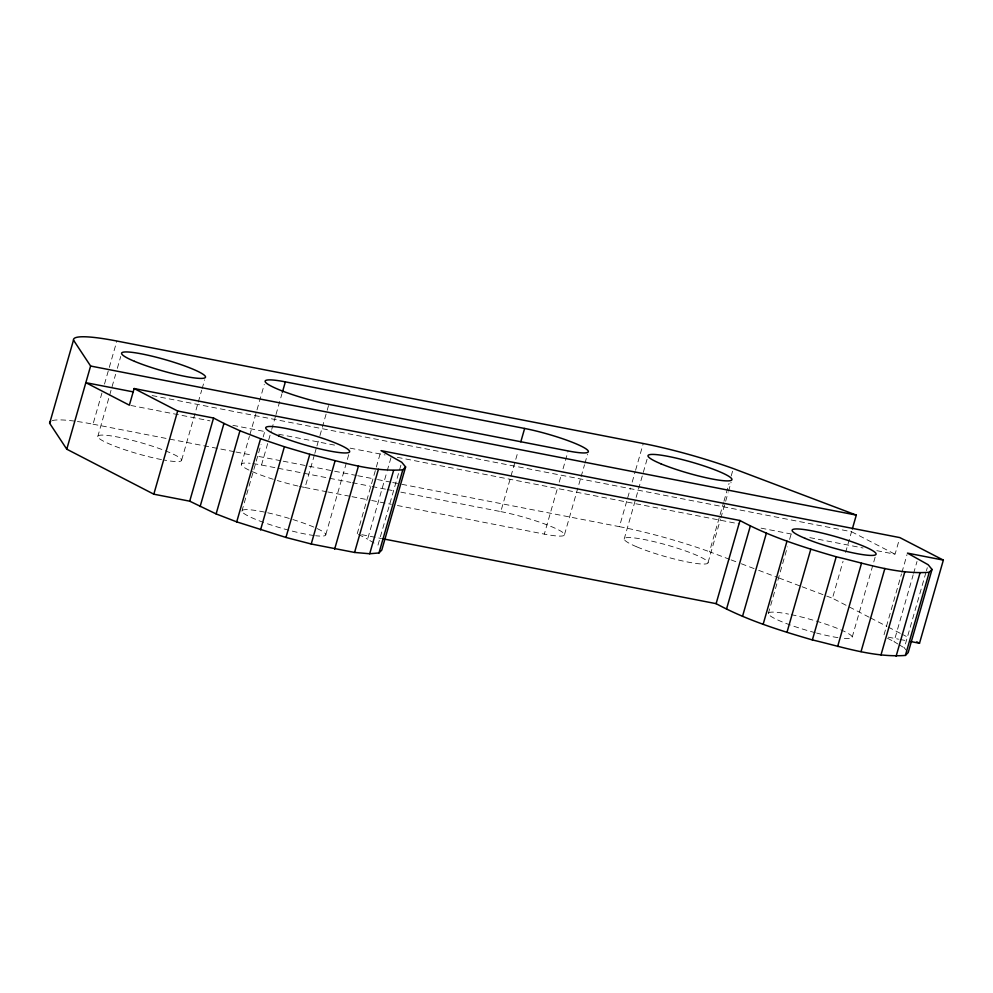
<?xml version="1.0" encoding="UTF-8"?>
<svg xmlns="http://www.w3.org/2000/svg" width="993" height="993" viewBox="0 0 993 993"><rect width="100%" height="100%" fill="white"/><g stroke="black" fill="none" stroke-linecap="round" stroke-linejoin="round"><path stroke-width="0.74" stroke-dasharray="4.96 3.72" d="M77.429 421.504A93.64 12.388 16 0 1 93.007 424.185L101.944 393.005M104.501 384.092L116.851 341.033M97.748 436.647L109.242 396.567M109.664 395.077L115.622 374.287M117.335 368.353L120.736 356.475M181.669 460.007L197.855 403.58M198.277 402.103L201.678 390.224M202.113 388.735L204.67 379.822M241.311 464.6L249.404 436.386M249.826 434.909L264.299 384.415M241.895 511.184L261.06 444.368M263.182 436.945L264.461 432.489M252.967 463.607A43.63 5.772 16 0 1 261.519 465.022L271.312 430.875M271.734 429.386L275.57 416.03M275.992 414.54L281.95 393.749M299.439 486.359A43.63 5.772 16 0 0 305.037 487.526L314.409 454.868M314.831 453.379L316.531 447.446M316.953 445.956L319.51 437.044M319.945 435.567L326.747 411.81M327.181 410.32L328.882 404.374M325.828 534.544L348.816 454.36M357.207 533.787L380.195 453.602M374.038 543.072L367.609 539.162L386.774 472.345M387.196 470.868L391.031 457.5M400.887 465.233L377.899 545.405L375.329 543.841M400.837 492.143L500.795 511.606L517.825 452.212M397.411 505.511L544.313 534.11L557.52 488.084M559.22 482.139L561.343 474.716M563.056 468.783L568.157 450.959M564.52 534.532L580.694 478.117M581.128 476.628L584.529 464.749M584.951 463.259L587.508 454.36M401.855 484.311L619.421 526.662L630.493 488.059M632.193 482.114L635.172 471.725M635.594 470.235L643.265 443.511M624.163 539.125L647.151 458.952M729.731 559.382L709.486 551.723L719.702 516.087M720.124 514.597L723.525 502.719M723.959 501.229L729.061 483.417M731.196 475.995L733.318 468.572M708.083 562.485L720.434 519.426M720.856 517.936L728.092 492.702M728.527 491.212L731.071 482.3M768.309 613.662L787.474 546.845M789.596 539.422L791.297 533.489M869.185 617.236L832.469 598.245L843.057 561.293M845.602 552.418L851.535 531.727L151.308 395.413M852.242 637.022L875.23 556.837M876.794 550.668L895.065 554.231L899.037 540.366M884.043 634.775L901.495 573.904M901.917 572.415L907.031 554.603M897.883 643.985L894.023 641.639L913.175 574.823M913.61 573.346L917.011 561.467M907.217 651.408L904.313 647.883L926.022 572.154M926.444 570.677L927.301 567.711M130.89 405.467L210.044 420.871M232.883 425.327L264.846 431.545M278.549 434.214L337.918 445.77M350.095 448.141L385.11 454.955M397.287 457.326L739.785 524.006M761.097 528.152L791.545 534.073M809.816 537.635L863.091 547.999M93.007 424.185L234.497 451.728M236.024 452.026L252.756 455.278M258.838 456.47L281.664 460.913M283.191 461.199L307.532 465.94M309.046 466.238L356.214 475.424M357.741 475.721L375.987 479.271M377.514 479.569L391.205 482.238M392.731 482.524L400.34 484.013M261.519 465.022L276.662 467.976M278.177 468.274L302.406 472.991M303.92 473.276L328.149 477.993M329.664 478.291L350.864 482.424M352.378 482.71L370.55 486.247M372.065 486.545L385.694 489.201M387.208 489.499L394.78 490.964M305.037 487.526L326.238 491.659M327.752 491.957L350.467 496.376M351.981 496.674L370.153 500.211M371.667 500.497L391.354 504.332M361.762 534.681L381.535 538.529M888.102 637.134L898.566 639.182M900.068 639.467L907.54 640.919M731.183 559.928L739.859 563.217M741.312 563.763L757.225 569.783M758.677 570.33L777.482 577.442M778.934 577.988L800.631 586.205M802.083 586.751L825.233 595.502M826.673 596.061L832.469 598.245M851.535 531.727L895.065 554.231M870.551 617.931L886.861 626.372M888.226 627.079L900.465 633.41M901.83 634.105L908.632 637.63M887.519 638.288L894.023 641.639M358.498 534.457L367.609 539.162M899.161 644.767L904.313 647.883M161.474 459.585A43.63 5.772 16 0 1 97.786 436.833A43.63 5.772 16 0 1 157.738 447.992A43.63 5.772 16 0 1 164.503 460.144M52.219 420.647A93.64 12.388 16 0 1 74.661 421.119M619.421 526.662A93.64 12.388 16 0 1 709.486 551.723M297.974 486.036A43.63 5.772 16 0 1 277.32 480.538M273.286 479.296A43.63 5.772 16 0 1 250.099 463.272M500.795 511.606A43.63 5.772 16 0 1 558.451 529.84A43.63 5.772 16 0 1 544.313 534.11M816.234 621.084A43.63 5.772 16 0 1 843.454 638.35M837.943 637.643A43.63 5.772 16 0 1 816.643 633.062M815.278 632.702A43.63 5.772 16 0 1 770.593 616.132A43.63 5.772 16 0 1 788.516 614.096M791.247 614.642A43.63 5.772 16 0 1 814.856 620.675M267.7 512.785A43.63 5.772 16 0 1 317.847 528.909A43.63 5.772 16 0 1 315.637 535.724M314.173 535.537A43.63 5.772 16 0 1 290.229 530.585M288.864 530.225A43.63 5.772 16 0 1 265.032 522.926M263.654 522.442A43.63 5.772 16 0 1 241.907 510.861A43.63 5.772 16 0 1 266.248 512.462M637.084 546.969A43.63 5.772 16 0 0 706.892 563.701A43.63 5.772 16 0 0 654.387 541.744A43.63 5.772 16 0 0 637.084 546.969"/><path stroke-width="1.49" d="M910.531 641.503L919.506 643.253L943.35 560.102L907.453 553.113L928.157 564.732L932.03 569.436L929.237 572.291C897.622 574.562 866.666 563.875 836.218 556.775C803.287 547.217 770.245 536.89 739.959 520.506L381.039 450.636L401.743 462.254L405.616 466.958L381.771 550.11L378.978 552.952L369.706 553.759L354.575 552.443L311.231 544.003L285.959 537.449L236.719 521.871L216.114 513.915L189.713 501.18L153.816 494.191L66.767 449.184L49.65 423.266L73.494 340.115A93.64 12.388 16 0 1 116.851 341.033L643.265 443.511A93.64 12.388 16 0 1 733.318 468.572L856.301 515.094L852.329 528.959M66.767 449.184L90.611 366.032L73.494 340.115M943.35 560.102L899.832 537.598L134.142 388.536L129.363 405.169L85.845 382.665L133.037 391.85M153.816 494.191L177.66 411.04L134.142 388.536M189.713 501.18L213.545 418.028L177.66 411.04M200.114 506.567L223.959 423.415L213.545 418.028M216.114 513.915L239.946 430.763L223.959 423.415M236.719 521.871L260.563 438.72L239.946 430.763M282.372 392.272L285.363 381.871L524.639 428.455A43.63 5.772 16 0 1 582.295 446.701A43.63 5.772 16 0 1 568.157 450.959L328.882 404.374A43.63 5.772 16 0 1 271.226 386.14A43.63 5.772 16 0 1 285.363 381.871M260.551 529.902L284.383 446.751L260.563 438.72M285.959 537.449L309.804 454.298C340.251 461.397 371.208 472.085 402.823 469.813L405.616 466.958M311.231 544.003L335.075 460.851M334.641 549.117L358.473 465.965M354.575 552.443L378.42 469.292M369.706 553.759L393.551 470.608M378.978 552.952L402.823 469.813M520.804 441.823L524.639 428.455M932.03 569.436L908.185 652.587L905.393 655.43C873.778 657.714 842.821 647.026 812.373 639.926C779.443 630.356 746.401 620.042 716.114 603.657L739.959 520.506M726.528 609.044L750.373 525.893M742.516 616.392L766.36 533.241M763.133 624.349L786.977 541.197M786.965 632.38L810.797 549.228M812.373 639.926L836.218 556.775M837.645 646.48L861.49 563.329M861.055 651.594L884.887 568.443M880.99 654.921L904.834 571.769M896.12 656.224L919.965 573.085M905.393 655.43L929.237 572.291M90.611 366.032L856.301 515.094M383.062 538.827L716.114 603.657M284.383 446.751L309.804 454.298M916.787 641.85L919.506 643.253M49.65 423.266A93.64 12.388 16 0 1 50.68 421.317M660.928 463.818A43.63 5.772 16 0 0 730.736 480.55A43.63 5.772 16 0 0 678.231 458.592A43.63 5.772 16 0 0 660.928 463.818M134.514 361.34A43.63 5.772 16 0 0 204.322 378.072A43.63 5.772 16 0 0 151.817 356.115A43.63 5.772 16 0 0 134.514 361.34M805.075 538.355A43.63 5.772 16 0 0 874.883 555.087A43.63 5.772 16 0 0 822.39 533.129A43.63 5.772 16 0 0 805.075 538.355M278.661 435.877A43.63 5.772 16 0 0 348.469 452.609A43.63 5.772 16 0 0 295.976 430.652A43.63 5.772 16 0 0 278.661 435.877"/></g></svg>
